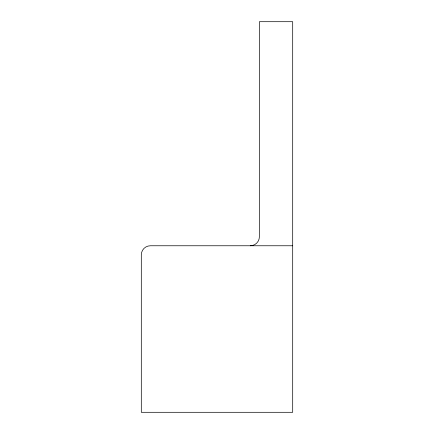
<?xml version="1.0" encoding="UTF-8"?>
<svg xmlns="http://www.w3.org/2000/svg" width="434" height="434" viewBox="0 0 434 434"><rect width="100%" height="100%" fill="white"/><g stroke="black" fill="none" stroke-linecap="round" stroke-linejoin="round"><path stroke-width="0.65" d="M292.695 245.763L150.386 245.763A9.081 9.081 0 0 0 141.305 254.85L141.305 412.3L292.695 412.3L292.695 21.7L259.391 21.7L259.391 236.682A9.081 9.081 0 0 1 250.309 245.763"/></g></svg>
